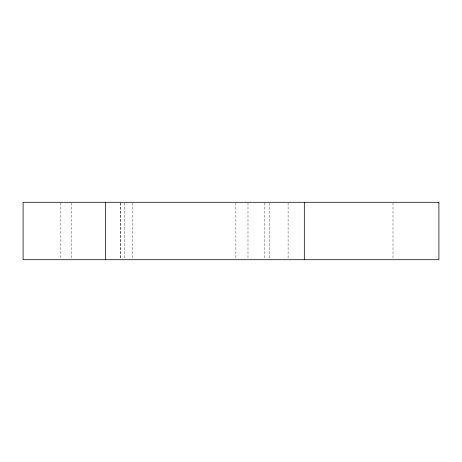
<?xml version="1.0" encoding="UTF-8"?>
<svg xmlns="http://www.w3.org/2000/svg" width="462" height="462" viewBox="0 0 462 462"><rect width="100%" height="100%" fill="white"/><g stroke="black" fill="none" stroke-linecap="round" stroke-linejoin="round"><path stroke-width="0.35" stroke-dasharray="2.31 1.73" d="M393 203.003L393 258.997M288.097 203.003L288.097 258.997M269.721 203.003L269.721 259.713M264.166 203.003L264.166 258.997M247.99 203.003L247.99 258.997M235.88 203.003L235.88 258.997M132.744 203.003L132.744 258.997M124.463 203.003L124.463 258.997M120.495 203.003L120.495 259.713M120.253 203.003L120.253 258.997M71.483 203.003L71.483 258.997M60.863 203.003L60.863 258.997"/><path stroke-width="0.69" d="M304.319 202.287L304.319 259.713M105.417 202.287L105.417 259.713M438.9 202.287L23.1 202.287L23.1 259.713L438.9 259.713L438.9 202.287"/></g></svg>
